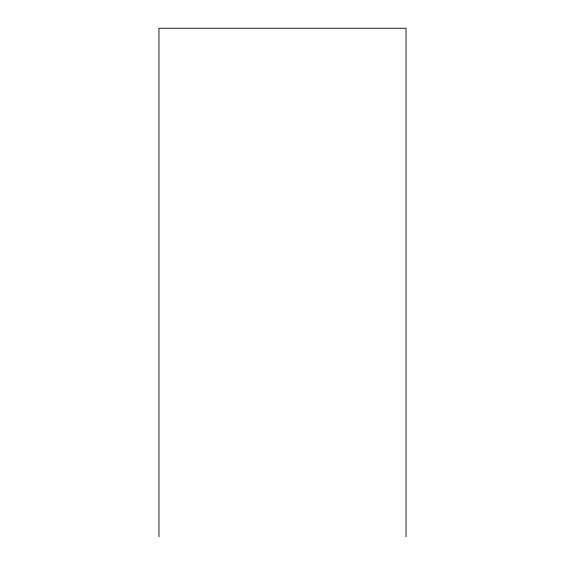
<?xml version="1.0" encoding="UTF-8"?>
<svg xmlns="http://www.w3.org/2000/svg" width="565" height="565" viewBox="0 0 565 565"><rect width="100%" height="100%" fill="white"/><g stroke="black" fill="none" stroke-linecap="round" stroke-linejoin="round"><path stroke-width="0.85" d="M406.044 536.75L406.044 28.25L158.956 28.25L158.956 536.75"/></g></svg>
